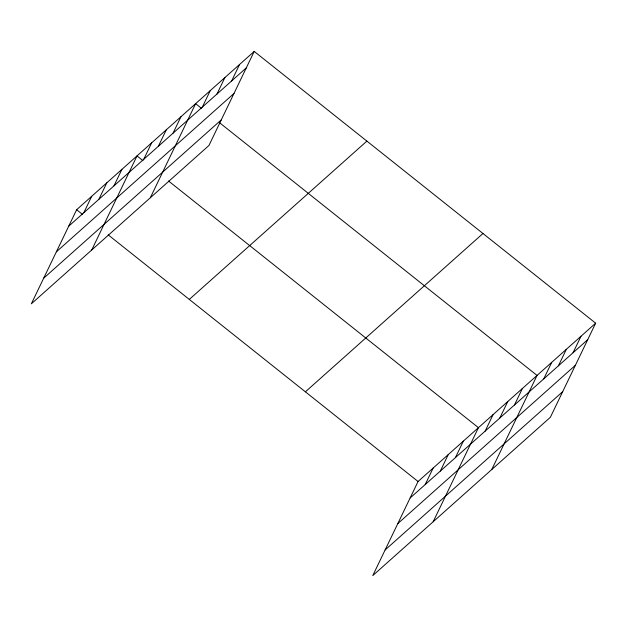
<?xml version="1.0" encoding="UTF-8"?>
<svg xmlns="http://www.w3.org/2000/svg" width="627" height="627" viewBox="0 0 627 627"><rect width="100%" height="100%" fill="white"/><g stroke="black" fill="none" stroke-linecap="round" stroke-linejoin="round"><path stroke-width="0.94" d="M254.217 51.422L76.627 209.732L31.35 303.813L208.94 145.495L254.217 51.422L595.65 323.187L550.373 417.268L372.783 575.578L418.06 481.505L595.65 323.187M83.783 212.765L91.722 196.275M98.878 199.308L106.817 182.818M113.973 185.851L121.912 169.361M91.73 249.985L137.007 155.904L143.019 160.692M143.724 159.329L151.656 142.846M158.372 146.271L166.312 129.781M173.028 133.214L180.96 116.724M150.339 197.74L195.608 103.659L201.62 108.447M202.325 107.092L210.264 90.601M216.981 94.026L224.913 77.536M231.629 80.969L239.561 64.479M425.224 484.538L433.155 468.048M440.319 471.081L448.25 454.591M455.414 457.624L463.345 441.134M433.163 521.758L478.44 427.677L168.553 181.015M485.157 431.102L493.088 414.619M499.805 418.044L507.745 401.554M514.461 404.979L522.393 388.497M491.772 469.513L537.049 375.432L219.646 122.798M543.758 378.857L551.697 362.375M558.414 365.8L566.346 349.31M573.062 352.742L581.002 336.252M68.688 226.222L246.278 67.904M56.367 251.827L233.957 93.509M43.671 278.208L221.26 119.89M189.299 299.416L366.889 141.106M305.388 391.82L482.978 233.503M410.129 497.995L587.718 339.677M397.8 523.6L575.39 365.282M385.103 549.981L562.693 391.663M76.627 209.732L82.639 214.512M108.173 234.843L418.06 481.505"/></g></svg>
